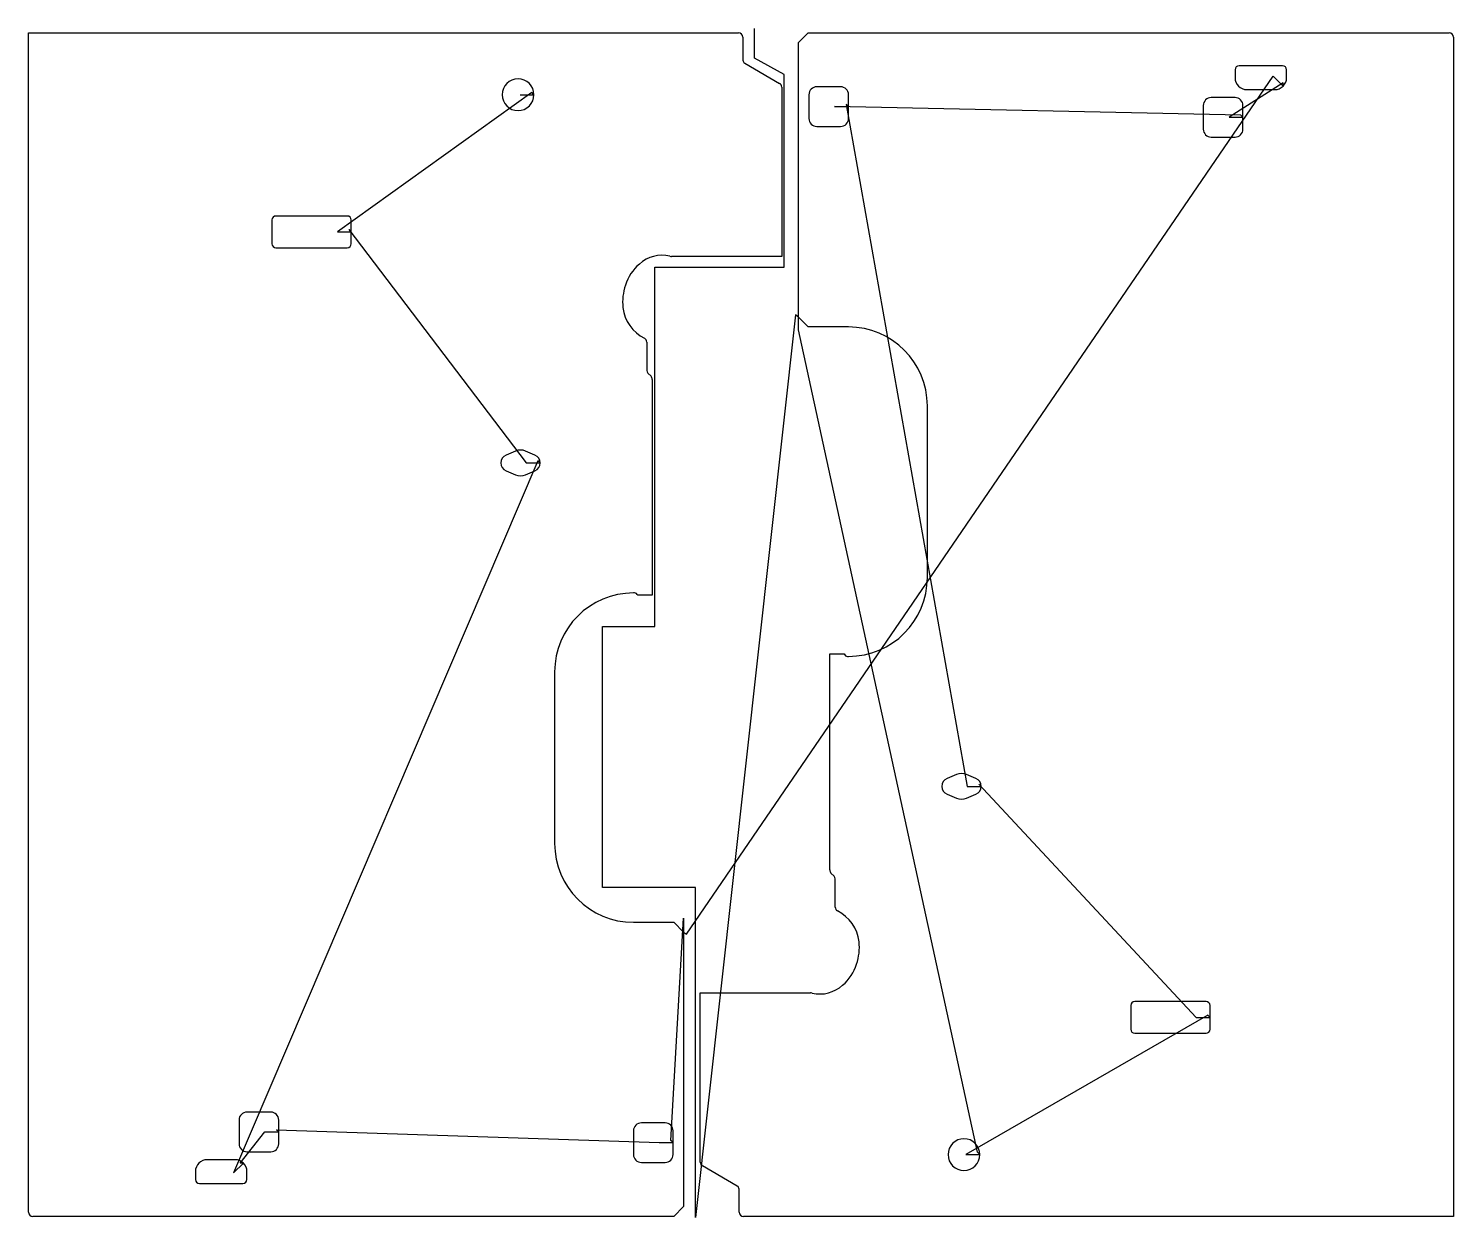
# Model space of a CAD drawing. Header units: metres. Extents: x 3 to 3597, y 0 to 3000.
import ezdxf

# ---------------------------------------------------------------- set-up
doc = ezdxf.new("R2010")
doc.units = ezdxf.units.M

msp = doc.modelspace()

# ---------------------------------------------------------------- linework, layer by layer
at = {"layer": 'TOOL_0'}
for p, q in [((2.851, 13.85), (2.851, 2988.85)), ((2.851, 2988.85), (1793.851, 2988.85)), ((1833.774, 2998.998), (1833.774, 2999.998)), ((1833.774, 2925.049), (1833.774, 2998.998)), ((1945.153, 2964.262), (1969.739, 2988.848)), ((1969.739, 2988.848), (3586.153, 2988.848)), ((1804.851, 2977.85), (1804.851, 2920.206)), ((1945.153, 2271.434), (1945.153, 2964.262)), ((3597.153, 2977.848), (3597.153, 2.848)), ((1809.353, 2912.409), (1897.353, 2861.602)), ((1908.538, 2883.606), (1833.774, 2925.049)), ((1662.939, 714.948), (3142.617, 2879.385)), ((1908.538, 2397.508), (1908.538, 2883.606)), ((3046.153, 2895.849), (3046.153, 2875.849)), ((3166.153, 2905.849), (3056.153, 2905.849)), ((3142.617, 2879.385), (3167.366, 2854.636)), ((3176.153, 2875.849), (3176.153, 2895.849)), ((1902.852, 2852.078), (1902.852, 2424.85)), ((2051.153, 2852.849), (1991.153, 2852.849)), ((3167.366, 2862.636), (3031.153, 2775.849)), ((3076.153, 2845.849), (3146.153, 2845.849)), ((3167.366, 2854.636), (3167.366, 2862.636)), ((1272.193, 2838.508), (781.85, 2486.851)), ((1242.85, 2832.851), (1277.85, 2832.851)), ((1277.85, 2832.851), (1272.193, 2838.508)), ((1971.153, 2832.849), (1971.153, 2772.849)), ((2071.153, 2802.849), (2065.496, 2808.506)), ((2065.496, 2808.506), (2370.653, 1087.849)), ((2071.153, 2802.849), (2071.153, 2832.849)), ((2966.153, 2805.849), (2966.153, 2745.849)), ((3046.153, 2825.849), (2986.153, 2825.849)), ((3066.153, 2775.849), (3066.153, 2805.849)), ((3060.496, 2781.506), (2036.153, 2802.849)), ((2036.153, 2802.849), (2071.153, 2802.849)), ((2071.153, 2772.849), (2071.153, 2802.849)), ((3031.153, 2775.849), (3066.153, 2775.849)), ((3066.153, 2775.849), (3060.496, 2781.506)), ((3066.153, 2745.849), (3066.153, 2775.849)), ((1991.153, 2752.849), (2051.153, 2752.849)), ((2986.153, 2725.849), (3046.153, 2725.849)), ((616.85, 2516.851), (616.85, 2456.851)), ((806.85, 2526.851), (626.85, 2526.851)), ((816.85, 2486.851), (816.85, 2516.851)), ((781.85, 2486.851), (816.85, 2486.851)), ((816.85, 2486.851), (811.193, 2492.508)), ((811.193, 2492.508), (1258.35, 1903.851)), ((816.85, 2456.851), (816.85, 2486.851)), ((626.85, 2446.851), (806.85, 2446.851)), ((1902.852, 2424.85), (1624.986, 2424.85)), ((1582.295, 1491.056), (1582.295, 2397.508)), ((1582.295, 2397.508), (1908.538, 2397.508)), ((1937.266, 2277.303), (1685.62, -0.003)), ((1945.153, 2271.434), (1937.266, 2277.303)), ((1945.153, 2239.592), (1945.153, 2271.434)), ((1969.739, 2246.848), (1945.153, 2271.434)), ((2396.496, 164.505), (1945.153, 2239.592)), ((2071.153, 2246.848), (1969.739, 2246.848)), ((1562.349, 2208.752), (1562.349, 2136.994)), ((1564.987, 2130.626), (1573.129, 2122.484)), ((1576.349, 2114.71), (1576.349, 1569.85)), ((2270.153, 1614.847), (2270.153, 2047.848)), ((1287.694, 1909.507), (520.315, 112.314)), ((1231.081, 1933.739), (1207.403, 1923.622)), ((1280.296, 1923.622), (1256.613, 1933.739)), ((1293.351, 1903.85), (1287.694, 1909.507)), ((1207.403, 1884.079), (1231.082, 1873.963)), ((1256.613, 1873.963), (1280.297, 1884.079)), ((1258.35, 1903.851), (1293.35, 1903.851)), ((1531.183, 1575.85), (1528.854, 1575.85)), ((1576.349, 1569.85), (1539.672, 1569.85)), ((1450.68, 832.763), (1450.68, 1491.056)), ((1450.68, 1491.056), (1582.295, 1491.056)), ((2023.657, 876.988), (2023.657, 1421.848)), ((2023.657, 1421.848), (2060.334, 1421.848)), ((2068.823, 1415.848), (2071.153, 1415.848)), ((1329.854, 1376.85), (1329.854, 943.85)), ((2343.389, 1117.736), (2319.706, 1107.62)), ((2392.599, 1107.62), (2368.92, 1117.736)), ((2370.653, 1087.849), (2405.653, 1087.849)), ((2405.653, 1087.848), (2399.996, 1093.505)), ((2399.996, 1093.505), (2948.153, 504.848)), ((2319.706, 1068.077), (2343.389, 1057.96)), ((2368.921, 1057.96), (2392.599, 1068.077)), ((2035.019, 861.072), (2026.877, 869.214)), ((1685.62, 832.763), (1450.68, 832.763)), ((1685.62, 0.997), (1685.62, 832.763)), ((2037.657, 782.946), (2037.657, 854.704)), ((1623.194, 194.507), (1654.851, 755.258)), ((1654.851, 755.258), (1654.851, 720.264)), ((1528.854, 744.85), (1630.268, 744.85)), ((1630.268, 744.85), (1654.854, 720.264)), ((1654.851, 720.264), (1654.851, 27.436)), ((1654.854, 720.264), (1662.939, 714.948)), ((1697.152, 139.62), (1697.152, 566.848)), ((1697.152, 566.848), (1975.018, 566.848)), ((2973.153, 544.848), (2793.153, 544.848)), ((2977.496, 510.505), (2367.153, 158.848)), ((2783.153, 534.848), (2783.153, 474.848)), ((2948.153, 504.848), (2983.153, 504.848)), ((2983.153, 504.848), (2977.496, 510.505)), ((2983.153, 504.848), (2983.153, 534.848)), ((2983.153, 474.848), (2983.153, 504.848)), ((2793.153, 464.848), (2973.153, 464.848)), ((613.851, 265.85), (553.851, 265.85)), ((533.851, 245.85), (533.851, 185.85)), ((537.064, 137.063), (598.851, 215.85)), ((598.851, 215.85), (633.851, 215.85)), ((633.851, 215.85), (628.194, 221.507)), ((628.194, 221.507), (1593.851, 188.85)), ((633.851, 215.85), (633.851, 245.85)), ((633.851, 185.85), (633.851, 215.85)), ((1528.851, 218.85), (1528.851, 158.85)), ((1608.851, 238.85), (1548.851, 238.85)), ((1628.851, 188.85), (1628.851, 218.85)), ((1593.851, 188.85), (1628.851, 188.85)), ((1628.851, 188.85), (1623.194, 194.507)), ((1628.851, 158.85), (1628.851, 188.85)), ((523.851, 145.85), (453.851, 145.85)), ((553.851, 165.85), (613.851, 165.85)), ((2367.153, 158.848), (2402.153, 158.848)), ((2402.153, 158.848), (2396.496, 164.505)), ((423.851, 115.85), (423.851, 95.85)), ((520.315, 112.314), (545.064, 137.063)), ((545.064, 137.063), (537.064, 137.063)), ((553.851, 95.85), (553.851, 115.85)), ((1548.851, 138.85), (1608.851, 138.85)), ((1790.651, 79.289), (1702.651, 130.096)), ((433.851, 85.85), (543.851, 85.85)), ((1795.153, 13.848), (1795.153, 71.492)), ((1630.265, 2.85), (13.851, 2.85)), ((1654.851, 27.436), (1630.265, 2.85)), ((1685.62, -0.003), (1685.62, 0.997)), ((1685.62, 0.997), (1685.62, -0.003)), ((1685.62, -0.003), (1685.62, 0.997)), ((3597.153, 2.848), (1806.153, 2.848))]:
    msp.add_line(p, q, dxfattribs=at)
for centre, radius, start, end in [((1793.851, 2977.85), 11, 0, 90), ((3586.153, 2977.848), 11, 0, 90), ((1813.913, 2920.24), 9.062, 180.214969, 239.787709), ((3056.153, 2895.849), 10, 90, 180), ((3076.153, 2875.849), 30, 180, 270), ((3166.153, 2895.849), 10, 0, 90), ((3146.153, 2875.849), 30, 315, 0), ((1237.85, 2832.851), 40, 0, 180), ((1891.79, 2852.041), 11.062, 0.191641, 59.807319), ((1991.153, 2832.849), 20, 90, 180), ((2051.153, 2832.849), 20, 0, 90), ((3146.153, 2875.849), 30, 270, 315), ((1237.85, 2832.851), 40, 180, 0), ((2986.153, 2805.849), 20, 90, 180), ((3046.153, 2805.849), 20, 0, 90), ((1991.153, 2772.849), 20, 180, 270), ((2051.153, 2772.849), 20, 270, 0), ((2986.153, 2745.849), 20, 180, 270), ((3046.153, 2745.849), 20, 270, 0), ((626.85, 2516.851), 10, 90, 180), ((806.85, 2516.851), 10, 0, 90), ((626.85, 2456.851), 10, 180, 270), ((806.85, 2456.851), 10, 270, 0), ((1601.325, 2341.303), 86.471, 77.206424, 131.862065), ((1625.463, 2441.109), 16.266, 252.135361, 268.319561), ((1619.256, 2317.669), 116.063, 130.66844, 162.66709), ((1638.525, 2308.947), 137.08, 161.586463, 185.41497), ((1601.461, 2307.898), 100.112, 186.819203, 243.549102), ((2071.153, 2047.848), 199, 0, 90), ((1551.287, 2208.715), 11.062, 0.191641, 59.700688), ((1571.461, 2137.038), 9.112, 180.276668, 224.724328), ((1565.113, 2114.61), 11.236, 0.509917, 44.487993), ((1215.849, 1903.851), 21.499, 113.131754, 246.869293), ((1243.847, 1903.601), 32.73, 67.043221, 112.956779), ((1271.85, 1903.851), 21.5, 0, 66.868246), ((1243.848, 1904.078), 32.709, 247.027507, 292.970881), ((1271.851, 1903.85), 21.499, 293.131754, 0), ((2071.153, 1614.848), 199, 270, 359.999712), ((1528.854, 1376.85), 199, 90, 180), ((1531.123, 1566.76), 9.09, 19.872176, 89.621816), ((2068.883, 1424.938), 9.09, 199.872176, 269.621816), ((2356.154, 1087.621), 32.709, 67.027507, 112.970881), ((2328.152, 1087.849), 21.499, 113.131754, 246.869293), ((2384.153, 1087.849), 21.5, 0, 66.868246), ((2384.153, 1087.848), 21.499, 293.131754, 0), ((2356.155, 1088.098), 32.73, 247.043221, 292.956779), ((1528.854, 943.85), 199, 180, 270), ((2034.893, 877.088), 11.236, 180.509917, 224.487993), ((2028.545, 854.66), 9.112, 0.276668, 44.724328), ((2048.718, 782.983), 11.061, 180.191659, 239.698074), ((1998.544, 683.801), 100.112, 6.818635, 63.549102), ((1961.48, 682.751), 137.079, 341.586331, 5.41497), ((1980.749, 674.03), 116.063, 310.667744, 342.666472), ((1998.679, 650.395), 86.471, 257.206424, 311.862065), ((1974.541, 550.589), 16.266, 72.135361, 88.319561), ((2793.153, 534.848), 10, 90, 180), ((2973.153, 534.848), 10, 0, 90), ((2793.153, 474.848), 10, 180, 270), ((2973.153, 474.848), 10, 270, 0), ((553.851, 245.85), 20, 90, 180), ((613.851, 245.85), 20, 0, 90), ((1548.851, 218.85), 20, 90, 180), ((1608.851, 218.85), 20, 0, 90), ((553.851, 185.85), 20, 180, 270), ((613.851, 185.85), 20, 270, 0), ((2362.153, 158.848), 40, 0, 180), ((453.851, 115.85), 30, 90, 180), ((523.851, 115.85), 30, 45, 90), ((1548.851, 158.85), 20, 180, 270), ((1608.851, 158.85), 20, 270, 0), ((2362.153, 158.848), 40, 180, 0), ((523.851, 115.85), 30, 0, 45), ((1708.214, 139.657), 11.062, 180.191641, 239.807319), ((433.851, 95.85), 10, 180, 270), ((543.851, 95.85), 10, 270, 0), ((1786.091, 71.458), 9.062, 0.214969, 59.787709), ((13.851, 13.85), 11, 180, 270), ((1806.153, 13.848), 11, 180, 270)]:
    msp.add_arc(centre, radius, start, end, dxfattribs=at)

doc.saveas('drawing.dxf')
